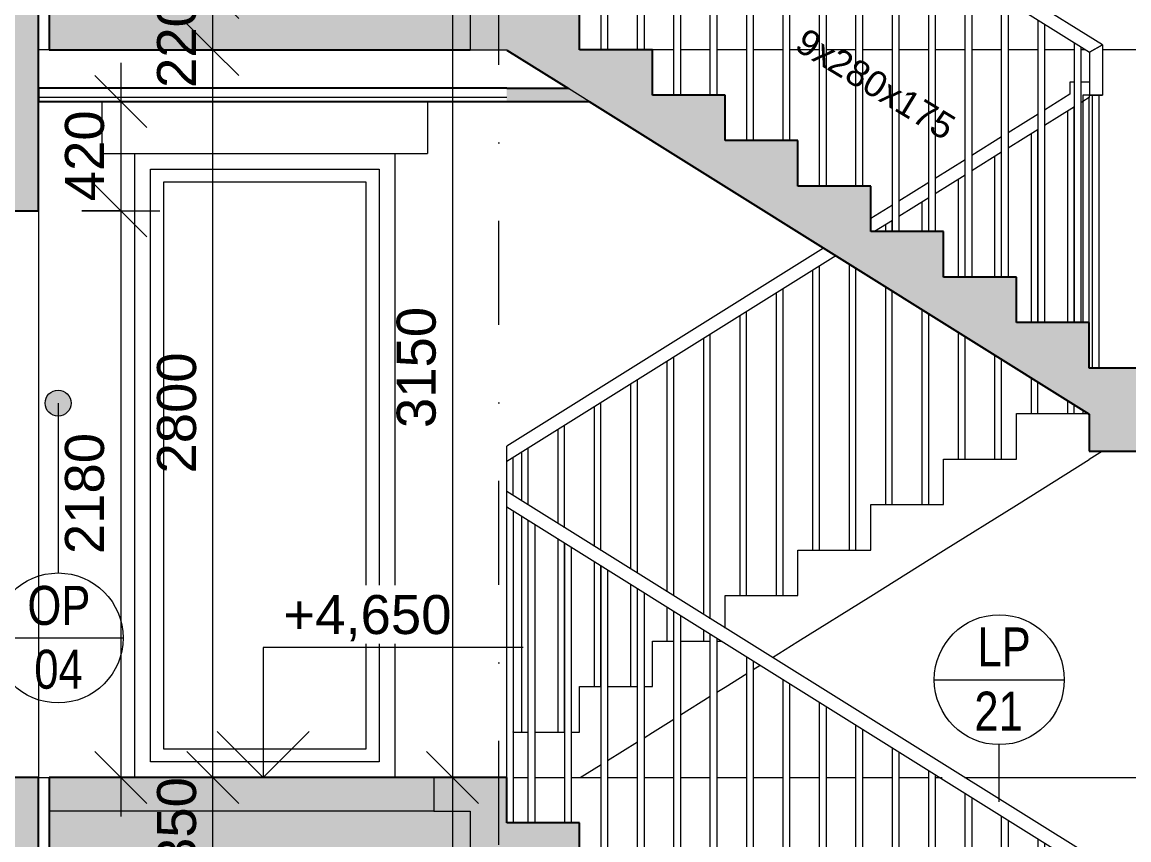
# Model space of a CAD drawing. Header units: millimetres. Extents: x 51291 to 245431, y -8645 to 72638.
# Drawn here: x 237477 to 241733, y 4410 to 7556 of the extents above; entities that cross this region are included whole.
import ezdxf

# ---------------------------------------------------------------- set-up
doc = ezdxf.new("R2010")
doc.units = ezdxf.units.MM
doc.linetypes.add('HA_DashDot_10mm-S3mm', pattern=[1000, 400, -300, 0, -300])
doc.linetypes.add('HA_Dot-S4mm', pattern=[400, 0, -400])
for name, color, linetype, lineweight in [('A-____-____-DIMS', 9, 'Continuous', 5), ('A-____-____-DIMS-100', 9, 'Continuous', 5), ('A-CLNG-____-MCUT', 9, 'Continuous', 25), ('A-DETL-____-OTLN', 9, 'Continuous', 25), ('A-DETL-____-THIN', 9, 'Continuous', 9), ('A-DETL-GENF-OTLN', 9, 'Continuous', 9), ('A-FLOR-____-MCUT', 9, 'Continuous', 25), ('A-FLOR-____-OTLN', 9, 'Continuous', 9), ('A-FLOR-____-PATT', 9, 'Continuous', 25), ('A-FLOR-HRAL-OTLN', 9, 'Continuous', 9), ('A-FLOR-LEVL-OTLN', 9, 'Continuous', 9), ('A-GENM-____-IDEN', 9, 'Continuous', 9), ('A-GENM-____-OTLN', 9, 'Continuous', 9), ('A-GLAZ-____-OTLN', 9, 'Continuous', 5), ('A-WALL-____-OTLN', 9, 'Continuous', 9), ('A-WALL-____-PATT', 9, 'Continuous', 25), ('G-____-____-DIMS', 9, 'Continuous', 5), ('G-____-____-TEXT', 9, 'Continuous', 5), ('I-WALL-____-MCUT', 9, 'Continuous', 25), ('I-WALL-____-OTLN', 9, 'Continuous', 9), ('S-GRID-____-OTLN', 9, 'Continuous', 5), ('S-STRS-____-MCUT', 9, 'Continuous', 25), ('S-STRS-____-OTLN', 9, 'Continuous', 9)]:
    doc.layers.add(name, color=color, linetype=linetype, lineweight=lineweight)
doc.styles.add('Arial_1', font='arial.ttf', dxfattribs={"height": 150})
doc.styles.add('Arial_2', font='arial.ttf', dxfattribs={"height": 100})
doc.styles.add('Arial_3', font='arial.ttf', dxfattribs={"width": 0.8, "height": 150})
doc.dimstyles.new('Inner_Dimensions', dxfattribs={"dimscale": 304.8, "dimtxt": 153.03891, "dimasz": 0.656168, "dimexe": 0.492126, "dimexo": 0.0625, "dimgap": 0.065617, "dimtad": 1, "dimdec": 0, "dimzin": 0, "dimdsep": 46, "dimtxsty": 'Arial_1', "dimblk1": 'OBLIQUE', "dimblk2": 'OBLIQUE', "dimsah": 1, "dimcen": 0.09, "dimdle": 0.492126, "dimazin": 0, "dimtfac": 1, "dimtdec": 4, "dimtix": 1, "dimtmove": 0, "dimatfit": 3, "dimfxl": 0.492126, "dimfxlon": 1, "dimtvp": 1, "dimtolj": 1, "dimtzin": 0, "dimlwd": 9, "dimlwe": 9, "dimarcsym": 2})
doc.dimstyles.new('Inner_Dimensions_2', dxfattribs={"dimscale": 304.8, "dimtxt": 153.03891, "dimasz": 0.656168, "dimexe": 0.492126, "dimexo": 0.0625, "dimgap": 0.065617, "dimtad": 1, "dimdec": 0, "dimzin": 0, "dimdsep": 46, "dimtxsty": 'Arial_1', "dimblk1": 'OBLIQUE', "dimblk2": 'OBLIQUE', "dimsah": 1, "dimcen": 0.09, "dimdle": 0.492126, "dimazin": 0, "dimtfac": 1, "dimtdec": 4, "dimtix": 1, "dimtmove": 2, "dimatfit": 3, "dimfxl": 0.492126, "dimfxlon": 1, "dimtvp": 1, "dimtolj": 1, "dimtzin": 0, "dimlwd": 9, "dimlwe": 9, "dimarcsym": 2})

# ---------------------------------------------------------------- blocks, each defined once
blk = doc.blocks.new('HA_WD_SinglePanel - 1000x2400-V100-ŘEZ H-H OBJEKT D')
at = {"layer": 'A-GLAZ-____-OTLN', "color": 50}
for p, q in [((6908.2, 6990), (7788.2, 6990)), ((6908.2, 4710), (6908.2, 6990)), ((7788.2, 6990), (7788.2, 4710)), ((6958.2, 6940), (6958.2, 4760)), ((7738.2, 6940), (6958.2, 6940)), ((7738.2, 4760), (7738.2, 6940)), ((6958.2, 4760), (7738.2, 4760)), ((7788.2, 4710), (6908.2, 4710))]:
    blk.add_line(p, q, dxfattribs=at)
blk = doc.blocks.new('Railing - 25mm-1973099-ŘEZ H-H OBJEKT D')
at = {"layer": 'A-FLOR-HRAL-OTLN', "color": 250}
for p, q in [((8361.1, 4475), (8361.1, 5639.2)), ((8386.1, 5623.6), (8386.1, 4475))]:
    blk.add_line(p, q, dxfattribs=at)
blk = doc.blocks.new('Railing - 25mm-1973097-ŘEZ H-H OBJEKT D')
at = {"layer": 'A-FLOR-HRAL-OTLN', "color": 250}
for p, q in [((8501.1, 4475), (8501.1, 5551.7)), ((8526.1, 5536.1), (8526.1, 4475))]:
    blk.add_line(p, q, dxfattribs=at)
blk = doc.blocks.new('Railing - 25mm-1973087-ŘEZ H-H OBJEKT D')
at = {"layer": 'A-FLOR-HRAL-OTLN', "color": 250}
for p, q in [((8278.2, 4650), (8278.2, 5691)), ((8303.2, 5675.4), (8303.2, 4475))]:
    blk.add_line(p, q, dxfattribs=at)
blk = doc.blocks.new('Railing - Railing-1395416-ŘEZ H-H OBJEKT D')
for name, p in [('Railing - 25mm-1973087-ŘEZ H-H OBJEKT D', (0, 0)), ('Railing - 25mm-1973099-ŘEZ H-H OBJEKT D', (0, 0)), ('Railing - 25mm-1973097-ŘEZ H-H OBJEKT D', (0, 0)), ('Railing - 25mm-1973099-ŘEZ H-H OBJEKT D', (280, -175)), ('Railing - 25mm-1973097-ŘEZ H-H OBJEKT D', (280, -175)), ('Railing - 25mm-1973099-ŘEZ H-H OBJEKT D', (560, -350)), ('Railing - 25mm-1973097-ŘEZ H-H OBJEKT D', (560, -350)), ('Railing - 25mm-1973099-ŘEZ H-H OBJEKT D', (840, -525)), ('Railing - 25mm-1973097-ŘEZ H-H OBJEKT D', (840, -525)), ('Railing - 25mm-1973099-ŘEZ H-H OBJEKT D', (1120, -700)), ('Railing - 25mm-1973097-ŘEZ H-H OBJEKT D', (1120, -700)), ('Railing - 25mm-1973099-ŘEZ H-H OBJEKT D', (1400, -875)), ('Railing - 25mm-1973097-ŘEZ H-H OBJEKT D', (1400, -875)), ('Railing - 25mm-1973099-ŘEZ H-H OBJEKT D', (1680, -1050)), ('Railing - 25mm-1973097-ŘEZ H-H OBJEKT D', (1680, -1050)), ('Railing - 25mm-1973099-ŘEZ H-H OBJEKT D', (1960, -1225))]:
    blk.add_blockref(name, p)
blk = doc.blocks.new('Top Rail Type - Top Rail_Internal_-1395432-ŘEZ H-H OBJEKT D')
at = {"layer": 'A-FLOR-HRAL-OTLN', "color": 250}
for p, q in [((8278.2, 5691), (8278.2, 5750)), ((10568.6, 4318.5), (8278.2, 5750)), ((8278.2, 5691), (10518.6, 4290.8)), ((10518.6, 4290.8), (10568.6, 4318.5)), ((10568.6, 4318.5), (10518.6, 4290.8)), ((10568.6, 4318.5), (10568.6, 4125)), ((10518.6, 4290.8), (10518.6, 4125)), ((10443.6, 4175), (10443.6, 4128.4)), ((10461.1, 4175), (10443.6, 4175)), ((10518.6, 4175), (10486.1, 4175)), ((10443.6, 4128.4), (10346.1, 4067.4)), ((10493.6, 4100.7), (10486.1, 4096)), ((10493.6, 4125), (10493.6, 4100.7)), ((10518.6, 4125), (10493.6, 4125)), ((10518.6, 4125), (10568.6, 4125)), ((10568.6, 4125), (10518.6, 4125)), ((10321.1, 4051.8), (10206.1, 3979.9)), ((10461.1, 4080.3), (10346.1, 4008.5)), ((10181.1, 3964.3), (10066.1, 3892.4)), ((10321.1, 3992.8), (10206.1, 3921)), ((10041.1, 3876.8), (9926.1, 3804.9)), ((10181.1, 3905.3), (10066.1, 3833.5)), ((9901.1, 3789.3), (9786.1, 3717.4)), ((10041.1, 3817.8), (9926.1, 3746)), ((9901.1, 3730.3), (9786.1, 3658.5)), ((9761.1, 3701.8), (9678.2, 3650)), ((9761.1, 3642.8), (9692.5, 3600)), ((9496.7, 3536.6), (8278.2, 2775)), ((9543.8, 3507.1), (8278.2, 2716)), ((8278.2, 2716), (8278.2, 2775))]:
    blk.add_line(p, q, dxfattribs=at)
blk = doc.blocks.new('Railing - 25mm-1973095-ŘEZ H-H OBJEKT D')
at = {"layer": 'A-FLOR-HRAL-OTLN', "color": 250}
for p, q in [((10435.7, 4123.4), (10435.7, 4125)), ((10438.2, 4125), (10435.7, 4125)), ((10435.7, 3250), (10435.7, 4064.5)), ((10460.7, 3250), (10460.7, 4080.1)), ((10435.7, 2900), (10435.7, 2949.7)), ((10460.7, 2900), (10460.7, 2934))]:
    blk.add_line(p, q, dxfattribs=at)
blk = doc.blocks.new('Railing - 25mm-1973091-ŘEZ H-H OBJEKT D')
at = {"layer": 'A-FLOR-HRAL-OTLN', "color": 250}
for p, q in [((10295.7, 3250), (10295.7, 3977)), ((10320.7, 3250), (10320.7, 3992.6)), ((10295.7, 2900), (10295.7, 3037.2)), ((10320.7, 2900), (10320.7, 3021.5))]:
    blk.add_line(p, q, dxfattribs=at)
blk = doc.blocks.new('Railing - 25mm-1973093-ŘEZ H-H OBJEKT D')
at = {"layer": 'A-FLOR-HRAL-OTLN', "color": 250}
for p, q in [((10155.7, 3425), (10155.7, 3889.5)), ((10180.7, 3425), (10180.7, 3905.1)), ((10155.7, 2725), (10155.7, 3124.7)), ((10180.7, 2725), (10180.7, 3109))]:
    blk.add_line(p, q, dxfattribs=at)
blk = doc.blocks.new('Railing - 25mm-V101-ŘEZ H-H OBJEKT D')
at = {"layer": 'A-FLOR-HRAL-OTLN', "color": 250}
for p, q in [((10015.7, 3425), (10015.7, 3802)), ((10040.7, 3425), (10040.7, 3817.6)), ((10015.7, 2725), (10015.7, 3212.2)), ((10040.7, 2725), (10040.7, 3196.5))]:
    blk.add_line(p, q, dxfattribs=at)
blk = doc.blocks.new('Railing - 25mm-V102-ŘEZ H-H OBJEKT D')
at = {"layer": 'A-FLOR-HRAL-OTLN', "color": 250}
for p, q in [((9875.7, 3600), (9875.7, 3714.5)), ((9900.7, 3600), (9900.7, 3730.1)), ((9875.7, 2550), (9875.7, 3299.7)), ((9900.7, 2550), (9900.7, 3284))]:
    blk.add_line(p, q, dxfattribs=at)
blk = doc.blocks.new('Railing - 25mm-V103-ŘEZ H-H OBJEKT D')
at = {"layer": 'A-FLOR-HRAL-OTLN', "color": 250}
for p, q in [((9735.7, 3600), (9735.7, 3627)), ((9760.7, 3600), (9760.7, 3642.6)), ((9735.7, 2550), (9735.7, 3387.2)), ((9760.7, 2550), (9760.7, 3371.5))]:
    blk.add_line(p, q, dxfattribs=at)
blk = doc.blocks.new('Railing - 25mm-V104-ŘEZ H-H OBJEKT D')
at = {"layer": 'A-FLOR-HRAL-OTLN', "color": 250}
for p, q in [((9595.7, 2375), (9595.7, 3474.7)), ((9620.7, 2375), (9620.7, 3459))]:
    blk.add_line(p, q, dxfattribs=at)
blk = doc.blocks.new('Railing - 25mm-V105-ŘEZ H-H OBJEKT D')
at = {"layer": 'A-FLOR-HRAL-OTLN', "color": 250}
for p, q in [((9455.7, 2375), (9455.7, 3452)), ((9480.7, 2375), (9480.7, 3467.6))]:
    blk.add_line(p, q, dxfattribs=at)
blk = doc.blocks.new('Railing - 25mm-V106-ŘEZ H-H OBJEKT D')
at = {"layer": 'A-FLOR-HRAL-OTLN', "color": 250}
for p, q in [((9315.7, 2200), (9315.7, 3364.5)), ((9340.7, 2200), (9340.7, 3380.1))]:
    blk.add_line(p, q, dxfattribs=at)
blk = doc.blocks.new('Railing - 25mm-V117-ŘEZ H-H OBJEKT D')
at = {"layer": 'A-FLOR-HRAL-OTLN', "color": 250}
for p, q in [((9060.7, 5260.9), (9060.7, 6355.1)), ((9035.7, 5276.6), (9035.7, 6339.5)), ((9035.7, 5175), (9035.7, 5217.6)), ((9060.7, 5175), (9060.7, 5202))]:
    blk.add_line(p, q, dxfattribs=at)
blk = doc.blocks.new('Railing - 25mm-V118-ŘEZ H-H OBJEKT D')
at = {"layer": 'A-FLOR-HRAL-OTLN', "color": 250}
for p, q in [((8920.7, 5348.4), (8920.7, 6267.6)), ((8895.7, 5364.1), (8895.7, 6252)), ((8895.7, 5175), (8895.7, 5305.1)), ((8920.7, 5175), (8920.7, 5289.5))]:
    blk.add_line(p, q, dxfattribs=at)
blk = doc.blocks.new('Railing - 25mm-V119-ŘEZ H-H OBJEKT D')
at = {"layer": 'A-FLOR-HRAL-OTLN', "color": 250}
for p, q in [((8780.7, 5435.9), (8780.7, 6180.1)), ((8755.7, 5451.6), (8755.7, 6164.5)), ((8755.7, 5000), (8755.7, 5392.6)), ((8780.7, 5000), (8780.7, 5377))]:
    blk.add_line(p, q, dxfattribs=at)
blk = doc.blocks.new('Railing - 25mm-V120-ŘEZ H-H OBJEKT D')
at = {"layer": 'A-FLOR-HRAL-OTLN', "color": 250}
for p, q in [((8640.7, 5523.4), (8640.7, 6092.6)), ((8615.7, 5539.1), (8615.7, 6077)), ((8615.7, 5000), (8615.7, 5480.1)), ((8640.7, 5000), (8640.7, 5464.5))]:
    blk.add_line(p, q, dxfattribs=at)
blk = doc.blocks.new('Railing - 25mm-V121-ŘEZ H-H OBJEKT D')
at = {"layer": 'A-FLOR-HRAL-OTLN', "color": 250}
for p, q in [((8500.7, 5610.9), (8500.7, 6005.1)), ((8475.7, 5626.6), (8475.7, 5989.5)), ((8475.7, 4825), (8475.7, 5567.6)), ((8500.7, 4825), (8500.7, 5552))]:
    blk.add_line(p, q, dxfattribs=at)
blk = doc.blocks.new('Railing - 25mm-V122-ŘEZ H-H OBJEKT D')
at = {"layer": 'A-FLOR-HRAL-OTLN', "color": 250}
for p, q in [((8360.7, 5698.4), (8360.7, 5917.6)), ((8335.7, 5714.1), (8335.7, 5902)), ((8335.7, 4825), (8335.7, 5655.1)), ((8360.7, 4825), (8360.7, 5639.5))]:
    blk.add_line(p, q, dxfattribs=at)
blk = doc.blocks.new('Railing - 25mm-1395469-ŘEZ H-H OBJEKT D')
at = {"layer": 'A-FLOR-HRAL-OTLN', "color": 250}
for p, q in [((10531.1, 3075), (10531.1, 4125)), ((10556.1, 3075), (10556.1, 4125))]:
    blk.add_line(p, q, dxfattribs=at)
blk = doc.blocks.new('Railing - 25mm-V123-ŘEZ H-H OBJEKT D')
at = {"layer": 'A-FLOR-HRAL-OTLN', "color": 250}
for p, q in [((8303.2, 5734.4), (8303.2, 5881.7)), ((8278.2, 5750), (8278.2, 5866))]:
    blk.add_line(p, q, dxfattribs=at)
blk = doc.blocks.new('Railing - Railing-1395504-ŘEZ H-H OBJEKT D')
for name, p in [('Railing - 25mm-1973099-ŘEZ H-H OBJEKT D', (280, 2975)), ('Railing - 25mm-1973097-ŘEZ H-H OBJEKT D', (280, 2975)), ('Railing - 25mm-1973099-ŘEZ H-H OBJEKT D', (560, 2800)), ('Railing - 25mm-1973097-ŘEZ H-H OBJEKT D', (560, 2800)), ('Railing - 25mm-1973099-ŘEZ H-H OBJEKT D', (840, 2625)), ('Railing - 25mm-1973097-ŘEZ H-H OBJEKT D', (840, 2625)), ('Railing - 25mm-1973099-ŘEZ H-H OBJEKT D', (1120, 2450)), ('Railing - 25mm-1973097-ŘEZ H-H OBJEKT D', (1120, 2450)), ('Railing - 25mm-1973099-ŘEZ H-H OBJEKT D', (1400, 2275)), ('Railing - 25mm-1973097-ŘEZ H-H OBJEKT D', (1400, 2275)), ('Railing - 25mm-1973099-ŘEZ H-H OBJEKT D', (1680, 2100)), ('Railing - 25mm-1973097-ŘEZ H-H OBJEKT D', (1680, 2100)), ('Railing - 25mm-1973099-ŘEZ H-H OBJEKT D', (1960, 1925)), ('Railing - 25mm-1973097-ŘEZ H-H OBJEKT D', (1960, 1925)), ('Railing - 25mm-1973095-ŘEZ H-H OBJEKT D', (0, 3150)), ('Railing - 25mm-1395469-ŘEZ H-H OBJEKT D', (0, 3150)), ('Railing - 25mm-1973091-ŘEZ H-H OBJEKT D', (0, 3150)), ('Railing - 25mm-1973093-ŘEZ H-H OBJEKT D', (0, 3150)), ('Railing - 25mm-V101-ŘEZ H-H OBJEKT D', (0, 3150)), ('Railing - 25mm-V102-ŘEZ H-H OBJEKT D', (0, 3150)), ('Railing - 25mm-V103-ŘEZ H-H OBJEKT D', (0, 3150)), ('Railing - 25mm-V105-ŘEZ H-H OBJEKT D', (0, 3150)), ('Railing - 25mm-V104-ŘEZ H-H OBJEKT D', (0, 3150)), ('Railing - 25mm-V106-ŘEZ H-H OBJEKT D', (0, 3150)), ('Railing - 25mm-V105-ŘEZ H-H OBJEKT D', (-280, 2975)), ('Railing - 25mm-V117-ŘEZ H-H OBJEKT D', (0, 0)), ('Railing - 25mm-V118-ŘEZ H-H OBJEKT D', (0, 0)), ('Railing - 25mm-V119-ŘEZ H-H OBJEKT D', (0, 0)), ('Railing - 25mm-V120-ŘEZ H-H OBJEKT D', (0, 0)), ('Railing - 25mm-V121-ŘEZ H-H OBJEKT D', (0, 0)), ('Railing - 25mm-V122-ŘEZ H-H OBJEKT D', (0, 0)), ('Railing - 25mm-V123-ŘEZ H-H OBJEKT D', (0, 0))]:
    blk.add_blockref(name, p)
blk = doc.blocks.new('Railing - 25mm-V124-ŘEZ H-H OBJEKT D')
at = {"layer": 'A-FLOR-HRAL-OTLN', "color": 250}
blk.add_line((8500.7, 4825), (8500.7, 4825.2), dxfattribs=at)
blk = doc.blocks.new('Railing - 25mm-V125-ŘEZ H-H OBJEKT D')
at = {"layer": 'A-FLOR-HRAL-OTLN', "color": 250}
blk.add_line((8360.7, 4825), (8360.7, 4825.2), dxfattribs=at)
blk = doc.blocks.new('Railing - 25mm-V115-ŘEZ H-H OBJEKT D')
at = {"layer": 'A-FLOR-HRAL-OTLN', "color": 250}
for p, q in [((10493.2, 4100.4), (10493.2, 3250)), ((10518.2, 3250), (10518.2, 4116)), ((10493.2, 2913.7), (10493.2, 2900))]:
    blk.add_line(p, q, dxfattribs=at)
blk = doc.blocks.new('Railing - 25mm-V126-ŘEZ H-H OBJEKT D')
at = {"layer": 'A-FLOR-HRAL-OTLN', "color": 250}
blk.add_line((8303.2, 4825), (8303.2, 4825.2), dxfattribs=at)
blk = doc.blocks.new('Railing - Railing-1395508-ŘEZ H-H OBJEKT D')
for name, p in [('Railing - 25mm-V115-ŘEZ H-H OBJEKT D', (0, 3150)), ('Railing - 25mm-V126-ŘEZ H-H OBJEKT D', (0, 0)), ('Railing - 25mm-V125-ŘEZ H-H OBJEKT D', (0, 0)), ('Railing - 25mm-V124-ŘEZ H-H OBJEKT D', (0, 0))]:
    blk.add_blockref(name, p)
blk = doc.blocks.new('Top Rail Type - Top Rail_Internal_-1395520-ŘEZ H-H OBJEKT D')
at = {"layer": 'A-FLOR-HRAL-OTLN', "color": 250}
for p, q in [((8352.8, 8900), (8227.8, 8900)), ((8227.8, 8900), (8227.8, 8850)), ((8352.8, 8853.4), (8352.8, 8900)), ((10568.6, 7468.5), (8352.8, 8853.4)), ((8227.8, 8850), (8302.8, 8850)), ((8302.8, 8850), (8302.8, 8825.7)), ((8302.8, 8825.7), (10518.6, 7440.8)), ((10518.6, 7440.8), (10568.6, 7468.5)), ((10568.6, 7468.5), (10518.6, 7440.8)), ((10568.6, 7468.5), (10568.6, 7275)), ((10518.6, 7440.8), (10518.6, 7275)), ((10443.6, 7325), (10443.6, 7278.4)), ((10461.1, 7325), (10443.6, 7325)), ((10518.6, 7325), (10486.1, 7325)), ((10443.6, 7278.4), (10346.1, 7217.4)), ((10493.6, 7250.7), (10486.1, 7246)), ((10493.6, 7275), (10493.6, 7250.7)), ((10518.6, 7275), (10493.6, 7275)), ((10518.6, 7275), (10568.6, 7275)), ((10568.6, 7275), (10518.6, 7275)), ((10321.1, 7201.8), (10206.1, 7129.9)), ((10461.1, 7230.3), (10346.1, 7158.5)), ((10181.1, 7114.3), (10066.1, 7042.4)), ((10321.1, 7142.8), (10206.1, 7071)), ((10041.1, 7026.8), (9926.1, 6954.9)), ((10181.1, 7055.3), (10066.1, 6983.5)), ((9901.1, 6939.3), (9786.1, 6867.4)), ((10041.1, 6967.8), (9926.1, 6896)), ((9761.1, 6851.8), (9678.2, 6800)), ((9901.1, 6880.3), (9786.1, 6808.5)), ((9761.1, 6792.8), (9692.5, 6750)), ((9496.7, 6686.6), (8278.2, 5925)), ((9543.8, 6657.1), (8278.2, 5866)), ((8278.2, 5866), (8278.2, 5925))]:
    blk.add_line(p, q, dxfattribs=at)
blk = doc.blocks.new('Top Rail Type - Top Rail_Internal_-1395537-ŘEZ H-H OBJEKT D')
at = {"layer": 'A-FLOR-HRAL-OTLN', "color": 250}
for p, q in [((10518.2, 7266), (10493.6, 7250.7)), ((10518.2, 7275), (10518.2, 7266))]:
    blk.add_line(p, q, dxfattribs=at)
blk = doc.blocks.new('TB_Porotherm KP7_1250mm - TB_Porotherm KP7_1250mm-1834965-ŘEZ H-H OBJEKT D')
at = {"layer": 'A-GENM-____-OTLN', "color": 250}
for p, q in [((6723.2, 3900), (6723.2, 4100)), ((7973.2, 4100), (7973.2, 3900)), ((6723.2, 3900), (7973.2, 3900))]:
    blk.add_line(p, q, dxfattribs=at)
blk = doc.blocks.new('185-01_OBJEKT D_Central_rvt-4-ŘEZ H-H OBJEKT D')
at = {"layer": 'A-FLOR-____-PATT', "lineweight": 9}
h = blk.add_hatch(color=254, dxfattribs=at)
h.paths.add_polyline_path([(12218.2, 7450), (12696.2, 7450), (12696.2, 7670), (12211, 7670), (12211, 7450), (12218.2, 7450)])
h.paths.add_polyline_path([(6518.2, 7450), (6518.2, 7450), (8138, 7450), (8138, 7670), (6518.2, 7670), (6518.2, 7632.6)])
h.paths.add_polyline_path([(4148.2, 7450), (4148.3, 7450), (4148.3, 7670), (3021.7, 7670), (3021.7, 7450), (4023.2, 7450)])
at = {"layer": 'A-FLOR-____-PATT', "lineweight": 5}
h = blk.add_hatch(color=7, dxfattribs=at)
h.paths.add_polyline_path([(12468.2, 4520), (12696.2, 4520), (12696.2, 4650), (12468.2, 4650), (12468.2, 4520)])
h.paths.add_polyline_path([(3021.7, 4520), (3898.2, 4520), (3898.2, 4650), (3021.7, 4650), (3021.7, 4532.4)])
h.paths.add_polyline_path([(6518.2, 4520), (6518.2, 4520), (7998, 4520), (7998, 4650), (6518.2, 4650), (6518.2, 4573.8)])
at = {"layer": 'A-FLOR-____-PATT', "lineweight": 9}
h = blk.add_hatch(color=254, dxfattribs=at)
h.paths.add_polyline_path([(6848.2, 4300), (8138, 4300), (8138, 4520), (6518.2, 4520), (6518.2, 4300), (6649.6, 4300)])
h.paths.add_polyline_path([(12218.2, 4300), (12696.2, 4300), (12696.2, 4520), (12218.2, 4520), (12218.2, 4300)])
h.paths.add_polyline_path([(3948.2, 4300), (4148.2, 4300), (4148.2, 4520), (3021.7, 4520), (3021.7, 4300), (3948, 4300)])
at = {"layer": 'A-WALL-____-PATT', "lineweight": 9}
h = blk.add_hatch(color=254, dxfattribs=at)
h.paths.add_polyline_path([(6298.2, 4520), (6298.2, 4520), (6298.2, 4650)])
h.paths.add_polyline_path([(6478.2, 4520), (6478.2, 4650), (6298.2, 4650), (6298.2, 4520)])
h.paths.add_polyline_path([(6298.2, 6830), (6478.2, 6830), (6478.2, 7670), (6298.2, 7670), (6298.2, 6830)])
h = blk.add_hatch(color=254, dxfattribs=at)
h.paths.add_polyline_path([(6478.2, 1370), (6478, 1500), (6298.2, 1500), (6298.2, 1370), (6478, 1370)])
h.paths.add_polyline_path([(6298.2, 3680), (6478.2, 3680), (6478.2, 4520), (6298.2, 4520), (6298.2, 3680)])
at = {"layer": 'S-STRS-____-OTLN', "lineweight": 5}
for points in [[(10518.2, 6048.1), (10518.2, 6400), (10238.2, 6400), (10238.2, 6575), (9958.2, 6575), (9958.2, 6750), (9678.2, 6750), (9678.2, 6925), (9398.2, 6925), (9398.2, 7100), (9118.2, 7100), (9118.2, 7275), (8838.2, 7275), (8838.2, 7450), (8558.2, 7450), (8558.2, 7625), (8278.2, 7625), (8278.2, 7448.1), (10373.1, 6138.8)], [(10518.2, 2898.1), (10518.2, 3250), (10238.2, 3250), (10238.2, 3425), (9958.2, 3425), (9958.2, 3600), (9678.2, 3600), (9678.2, 3775), (9398.2, 3775), (9398.2, 3950), (9118.2, 3950), (9118.2, 4125), (8838.2, 4125), (8838.2, 4300), (8558.2, 4300), (8558.2, 4475), (8278.2, 4475), (8278.2, 4298.1), (10435.4, 2949.8)]]:
    blk.add_hatch(color=256, dxfattribs=at).paths.add_polyline_path(points)
at = {"layer": 'A-CLNG-____-MCUT', "color": 10}
for p, q in [((8278.2, 7302), (6478.2, 7302)), ((6478.2, 7302), (6478.2, 7250)), ((8278.2, 7300), (8278.2, 7302)), ((6478.2, 7250), (8278.2, 7250))]:
    blk.add_line(p, q, dxfattribs=at)
at = {"layer": 'A-CLNG-____-MCUT', "color": 250, "lineweight": 9}
blk.add_line((8278.2, 7266), (6478.2, 7266), dxfattribs=at)
at = {"layer": 'A-FLOR-____-MCUT', "color": 10}
for p, q in [((6518.2, 7800), (6518.2, 7450)), ((6518.2, 7450), (8138, 7450)), ((7998, 4650), (6518.2, 4650)), ((6518.2, 4650), (6518.2, 4300))]:
    blk.add_line(p, q, dxfattribs=at)
at = {"layer": 'A-FLOR-____-MCUT', "color": 250, "lineweight": 9}
blk.add_line((7998, 4520), (6518.2, 4520), dxfattribs=at)
at = {"layer": 'A-FLOR-____-OTLN', "color": 250}
for p, q in [((6518.2, 7450), (6478.2, 7450)), ((8921.1, 7450), (8838.2, 7450)), ((9061.1, 7450), (8946.1, 7450)), ((9201.1, 7450), (9086.1, 7450)), ((9341.1, 7450), (9226.1, 7450)), ((9481.1, 7450), (9366.1, 7450)), ((9621.1, 7450), (9506.1, 7450)), ((9761.1, 7450), (9646.1, 7450)), ((9901.1, 7450), (9786.1, 7450)), ((10041.1, 7450), (9926.1, 7450)), ((10181.1, 7450), (10066.1, 7450)), ((10321.1, 7450), (10206.1, 7450)), ((10461.1, 7450), (10346.1, 7450)), ((10503.8, 7450), (10486.1, 7450)), ((12211, 7450), (10568.6, 7450)), ((6478.2, 4650), (6518.2, 4650)), ((8561.2, 4650), (8641.1, 4650)), ((8666.1, 4650), (8781.1, 4650)), ((8806.1, 4650), (8921.1, 4650)), ((8946.1, 4650), (9061.1, 4650)), ((9086.1, 4650), (9201.1, 4650)), ((9226.1, 4650), (9341.1, 4650)), ((9366.1, 4650), (9481.1, 4650)), ((9506.1, 4650), (9621.1, 4650)), ((9646.1, 4650), (9761.1, 4650)), ((9786.1, 4650), (9901.1, 4650)), ((9926.1, 4650), (9943.8, 4650)), ((10038.2, 4650), (12218.2, 4650))]:
    blk.add_line(p, q, dxfattribs=at)
at = {"layer": 'A-WALL-____-OTLN', "color": 250}
for p, q in [((6518.2, 7450), (6478.2, 7450)), ((6848.2, 4650), (6848.2, 7050)), ((6848.2, 7050), (7848.2, 7050)), ((7848.2, 7050), (7848.2, 4650)), ((6478.2, 4650), (6518.2, 4650)), ((8561.2, 4650), (8641.1, 4650)), ((8666.1, 4650), (8781.1, 4650)), ((8806.1, 4650), (8921.1, 4650)), ((8946.1, 4650), (9061.1, 4650)), ((9086.1, 4650), (9201.1, 4650)), ((9226.1, 4650), (9341.1, 4650)), ((9366.1, 4650), (9481.1, 4650)), ((9506.1, 4650), (9621.1, 4650)), ((9646.1, 4650), (9761.1, 4650)), ((9786.1, 4650), (9901.1, 4650)), ((9926.1, 4650), (9943.8, 4650)), ((10038.2, 4650), (12218.2, 4650))]:
    blk.add_line(p, q, dxfattribs=at)
at = {"layer": 'I-WALL-____-MCUT', "color": 10}
for p, q in [((6478.2, 6830), (6478.2, 7670)), ((6298.2, 6830), (6478.2, 6830)), ((6478.2, 4650), (6298.2, 4650)), ((6478.2, 4520), (6478.2, 4650)), ((6478.2, 3680), (6478.2, 4520))]:
    blk.add_line(p, q, dxfattribs=at)
at = {"layer": 'I-WALL-____-OTLN', "color": 250}
blk.add_line((6478.2, 6830), (6478.2, 4650), dxfattribs=at)
at = {"layer": 'S-STRS-____-MCUT', "color": 10}
for p, q in [((8558.2, 7450), (8558.2, 7625)), ((8278.2, 7450), (8278.2, 7448.1)), ((8278.2, 7448.1), (8515.2, 7300)), ((8838.2, 7450), (8558.2, 7450)), ((8838.2, 7275), (8838.2, 7450)), ((8595.2, 7250), (10518.2, 6048.1)), ((9118.2, 7275), (8838.2, 7275)), ((9118.2, 7100), (9118.2, 7275)), ((9398.2, 7100), (9118.2, 7100)), ((9398.2, 6925), (9398.2, 7100)), ((9678.2, 6925), (9398.2, 6925)), ((9678.2, 6750), (9678.2, 6925)), ((9958.2, 6750), (9678.2, 6750)), ((9958.2, 6575), (9958.2, 6750)), ((10238.2, 6575), (9958.2, 6575)), ((10238.2, 6400), (10238.2, 6575)), ((10518.2, 6400), (10238.2, 6400)), ((10518.2, 6225), (10518.2, 6400)), ((8558.2, 4475), (8278.2, 4475)), ((8558.2, 4300), (8558.2, 4475))]:
    blk.add_line(p, q, dxfattribs=at)
at = {"layer": 'S-STRS-____-OTLN', "color": 250}
for p, q in [((10238.2, 6050), (10515.2, 6050)), ((10238.2, 5875), (10238.2, 6050)), ((9958.2, 5875), (10238.2, 5875)), ((9958.2, 5700), (9958.2, 5875)), ((10238.2, 5698.1), (10518.2, 5873.1)), ((10569.2, 5905), (10518.2, 5873.1)), ((9678.2, 5700), (9958.2, 5700)), ((9678.2, 5525), (9678.2, 5700)), ((9958.2, 5523.1), (10238.2, 5698.1)), ((9398.2, 5525), (9678.2, 5525)), ((9398.2, 5350), (9398.2, 5525)), ((9678.2, 5348.1), (9958.2, 5523.1)), ((9118.2, 5350), (9398.2, 5350)), ((9118.2, 5225), (9118.2, 5350)), ((9398.2, 5173.1), (9678.2, 5348.1)), ((8838.2, 5175), (8921.1, 5175)), ((8838.2, 5000), (8838.2, 5175)), ((8946.1, 5175), (9061.1, 5175)), ((9086.1, 5175), (9103.8, 5175)), ((9299.7, 5111.6), (9398.2, 5173.1)), ((9226.1, 5065.6), (9252.5, 5082.1)), ((9118.2, 4998.1), (9201.1, 5049.9)), ((8558.2, 5000), (8641.1, 5000)), ((8558.2, 4825), (8558.2, 5000)), ((8666.1, 5000), (8781.1, 5000)), ((8806.1, 5000), (8838.2, 5000)), ((9086.1, 4978.1), (9118.2, 4998.1)), ((8946.1, 4890.6), (9061.1, 4962.4)), ((8838.2, 4823.1), (8921.1, 4874.9)), ((8303.2, 4825), (8361.1, 4825)), ((8386.1, 4825), (8501.1, 4825)), ((8526.1, 4825), (8558.2, 4825)), ((8806.1, 4803.1), (8838.2, 4823.1)), ((8666.1, 4715.6), (8781.1, 4787.4)), ((8561.2, 4650), (8641.1, 4699.9)), ((8303.2, 4650), (8361.1, 4650)), ((8386.1, 4650), (8501.1, 4650)), ((8526.1, 4650), (8558.2, 4650)), ((8558.2, 4650), (8561.2, 4650))]:
    blk.add_line(p, q, dxfattribs=at)
at = {"layer": 'A-FLOR-HRAL-OTLN', "color": 250, "lineweight": 9}
for name in ['Top Rail Type - Top Rail_Internal_-1395520-ŘEZ H-H OBJEKT D', 'Railing - Railing-1395504-ŘEZ H-H OBJEKT D', 'Railing - Railing-1395508-ŘEZ H-H OBJEKT D', 'Top Rail Type - Top Rail_Internal_-1395537-ŘEZ H-H OBJEKT D', 'Top Rail Type - Top Rail_Internal_-1395432-ŘEZ H-H OBJEKT D', 'Railing - Railing-1395416-ŘEZ H-H OBJEKT D']:
    blk.add_blockref(name, (0, 0), dxfattribs=at)
at = {"layer": 'A-GENM-____-OTLN', "color": 250, "lineweight": 9}
blk.add_blockref('TB_Porotherm KP7_1250mm - TB_Porotherm KP7_1250mm-1834965-ŘEZ H-H OBJEKT D', (0, 3150), dxfattribs=at)
at = {"layer": 'A-GLAZ-____-OTLN', "color": 250, "lineweight": 9}
blk.add_blockref('HA_WD_SinglePanel - 1000x2400-V100-ŘEZ H-H OBJEKT D', (0, 0), dxfattribs=at)
blk = doc.blocks.new('DIMBLOCK126-ŘEZ H-H OBJEKT D')
at = {"layer": 'A-____-____-DIMS-100', "lineweight": 9}
for p, q in [((238210.6, 4650), (238110.6, 4750)), ((238060.6, 4650), (238360.6, 4650)), ((238210.6, 4650), (238060.6, 4650)), ((238210.6, 4300), (238210.6, 4650)), ((238210.6, 4650), (238310.6, 4550)), ((238210.6, 4300), (238110.6, 4400)), ((238060.6, 4300), (238360.6, 4300)), ((238210.6, 4300), (238060.6, 4300)), ((238210.6, 4300), (238310.6, 4200))]:
    blk.add_line(p, q, dxfattribs=at)
at = {"layer": 'A-____-____-DIMS-100', "color": 0, "lineweight": 9, "insert": (237995.8, 4301.9), "char_height": 150, "width": 415.324, "attachment_point": 1, "rotation": 90, "line_spacing_factor": 0.941778, "style": 'Arial_1'}
blk.add_mtext('350', dxfattribs=at)
blk = doc.blocks.new('_Oblique')
at = {"color": 0, "linetype": 'ByBlock', "lineweight": -2}
blk.add_line((-0.5, -0.5), (0.5, 0.5), dxfattribs=at)
blk = doc.blocks.new('DIMBLOCK127-ŘEZ H-H OBJEKT D')
at = {"layer": 'A-____-____-DIMS-100', "lineweight": 9}
for p, q in [((238210.6, 7450), (238110.6, 7550)), ((238060.6, 7450), (238360.6, 7450)), ((238210.6, 7450), (238060.6, 7450)), ((238210.6, 4650), (238210.6, 7450)), ((238210.6, 7450), (238310.6, 7350)), ((238210.6, 4650), (238110.6, 4750)), ((238060.6, 4650), (238360.6, 4650)), ((238210.6, 4650), (238060.6, 4650)), ((238210.6, 4650), (238310.6, 4550))]:
    blk.add_line(p, q, dxfattribs=at)
at = {"layer": 'A-____-____-DIMS-100', "color": 0, "lineweight": 9, "insert": (237995.8, 5819.3), "char_height": 150, "width": 553.765, "attachment_point": 1, "rotation": 90, "line_spacing_factor": 0.941778, "style": 'Arial_1'}
blk.add_mtext('2800', dxfattribs=at)
blk = doc.blocks.new('DIMBLOCK128-ŘEZ H-H OBJEKT D')
at = {"layer": 'A-____-____-DIMS-100', "lineweight": 9}
for p, q in [((238210.6, 7670), (238110.6, 7770)), ((238060.6, 7670), (238360.6, 7670)), ((238210.6, 7670), (238060.6, 7670)), ((238210.6, 7450), (238210.6, 7670)), ((238210.6, 7670), (238310.6, 7570)), ((238210.6, 7450), (238110.6, 7550)), ((238060.6, 7450), (238360.6, 7450)), ((238210.6, 7450), (238060.6, 7450)), ((238210.6, 7450), (238310.6, 7350))]:
    blk.add_line(p, q, dxfattribs=at)
at = {"layer": 'A-____-____-DIMS-100', "color": 0, "lineweight": 9, "insert": (237995.8, 7302.7), "char_height": 150, "width": 415.324, "attachment_point": 1, "rotation": 90, "line_spacing_factor": 0.941778, "style": 'Arial_1'}
blk.add_mtext('220', dxfattribs=at)
blk = doc.blocks.new('Spot Elevations - Default-792506-ŘEZ H-H OBJEKT D')
at = {"layer": 'G-____-____-DIMS', "lineweight": 9}
for p, q in [((11965.5, 3575), (10965.5, 3575)), ((10965.5, 3575), (10965.5, 3075)), ((10788.7, 3251.8), (10965.5, 3075)), ((10965.5, 3075), (11142.2, 3251.8))]:
    blk.add_line(p, q, dxfattribs=at)
blk = doc.blocks.new('DIMBLOCK153-ŘEZ H-H OBJEKT D')
at = {"layer": 'A-____-____-DIMS-100', "lineweight": 9}
for p, q in [((239131.9, 7800), (239031.9, 7900)), ((239281.9, 7800), (238981.9, 7800)), ((239131.9, 7800), (239131.9, 4650)), ((239131.9, 7800), (239231.9, 7700)), ((239131.9, 7800), (239281.9, 7800)), ((239131.9, 4650), (239031.9, 4750)), ((239281.9, 4650), (238981.9, 4650)), ((239131.9, 4650), (239231.9, 4550)), ((239131.9, 4650), (239281.9, 4650))]:
    blk.add_line(p, q, dxfattribs=at)
at = {"layer": 'A-____-____-DIMS-100', "color": 0, "lineweight": 9, "insert": (238917.2, 5994.3), "char_height": 150, "width": 553.765, "attachment_point": 1, "rotation": 90, "line_spacing_factor": 0.941778, "style": 'Arial_1'}
blk.add_mtext('3150', dxfattribs=at)
blk = doc.blocks.new('DIMBLOCK154-ŘEZ H-H OBJEKT D')
at = {"layer": 'A-____-____-DIMS-100', "lineweight": 9}
for p, q in [((239131.9, 4650), (239031.9, 4750)), ((239281.9, 4650), (238981.9, 4650)), ((239131.9, 4650), (239131.9, 1500)), ((239131.9, 4650), (239231.9, 4550)), ((239131.9, 4650), (239281.9, 4650)), ((239131.9, 1500), (239031.9, 1600)), ((239281.9, 1500), (238981.9, 1500)), ((239131.9, 1500), (239231.9, 1400)), ((239131.9, 1500), (239281.9, 1500))]:
    blk.add_line(p, q, dxfattribs=at)
at = {"layer": 'A-____-____-DIMS-100', "color": 0, "lineweight": 9, "insert": (238917.2, 2844.3), "char_height": 150, "width": 553.765, "attachment_point": 1, "rotation": 90, "line_spacing_factor": 0.941778, "style": 'Arial_1'}
blk.add_mtext('3150', dxfattribs=at)
blk = doc.blocks.new('DIMBLOCK161-ŘEZ H-H OBJEKT D')
at = {"layer": 'A-____-____-DIMS-100', "lineweight": 9}
for p, q in [((237856.5, 7400), (237856.5, 6830)), ((237856.5, 7250), (237756.5, 7350)), ((238006.5, 7250), (237706.5, 7250)), ((237856.5, 7250), (237956.5, 7150)), ((237856.5, 7250), (238006.5, 7250)), ((237856.5, 6830), (237756.5, 6930)), ((237706.5, 6830), (238006.5, 6830)), ((237856.5, 6830), (237706.5, 6830)), ((237856.5, 6830), (237956.5, 6730))]:
    blk.add_line(p, q, dxfattribs=at)
at = {"layer": 'A-____-____-DIMS-100', "color": 0, "lineweight": 9, "insert": (237641.8, 6866.9), "char_height": 150, "width": 415.324, "attachment_point": 1, "rotation": 90, "line_spacing_factor": 0.941778, "style": 'Arial_1'}
blk.add_mtext('420', dxfattribs=at)
blk = doc.blocks.new('DIMBLOCK162-ŘEZ H-H OBJEKT D')
at = {"layer": 'A-____-____-DIMS-100', "lineweight": 9}
for p, q in [((237856.5, 6830), (237756.5, 6930)), ((237706.5, 6830), (238006.5, 6830)), ((237856.5, 6830), (237706.5, 6830)), ((237856.5, 6830), (237856.5, 4500)), ((237856.5, 6830), (237956.5, 6730)), ((237856.5, 4650), (237756.5, 4750)), ((238006.5, 4650), (237706.5, 4650)), ((237856.5, 4650), (237956.5, 4550)), ((237856.5, 4650), (238006.5, 4650))]:
    blk.add_line(p, q, dxfattribs=at)
at = {"layer": 'A-____-____-DIMS-100', "color": 0, "lineweight": 9, "insert": (237641.8, 5509.3), "char_height": 150, "width": 553.765, "attachment_point": 1, "rotation": 90, "line_spacing_factor": 0.941778, "style": 'Arial_1'}
blk.add_mtext('2180', dxfattribs=at)
blk = doc.blocks.new('HA_TAG_GM_Products - Generic-588599-ŘEZ H-H OBJEKT D')
at = {"layer": 'A-GENM-____-IDEN'}
blk.add_line((6303.2, 2031.3), (6803.2, 2031.3), dxfattribs=at)
blk.add_circle((6553.2, 2031.3), 250, dxfattribs=at)

msp = doc.modelspace()

# ---------------------------------------------------------------- hatches: boundary and pattern name
at = {"layer": 'A-DETL-GENF-OTLN'}
for color, points in [(254, [(239338.8, 7450), (239340.4, 7450), (239340.4, 7800), (239060.3, 7800), (239060.3, 7670), (239200.3, 7670), (239200.3, 7450)]), (255, [(239340.4, 7250), (239657.4, 7250), (239577.4, 7300), (239340.4, 7300), (239340.4, 7266)]), (254, [(241732.5, 5905), (242080.4, 5905), (242080.4, 6105), (241860.4, 6105), (241860.4, 6225), (241580.4, 6225), (241580.4, 5905)]), (254, [(239340.4, 4300), (239340.4, 4650), (239060.3, 4650), (239060.3, 4520), (239200.3, 4520), (239200.3, 4300)])]:
    msp.add_hatch(color=color, dxfattribs=at).paths.add_polyline_path(points)
at = {"layer": 'A-GENM-____-IDEN'}
h = msp.add_hatch(color=256, dxfattribs=at)
edge = h.paths.add_edge_path()
edge.add_arc((237615.4, 6090.2), 50, 0, 360)

# ---------------------------------------------------------------- linework, layer by layer
at = {"layer": 'A-DETL-____-OTLN'}
for p, q in [((239577.4, 7300), (239340.4, 7300)), ((239340.4, 7250), (239657.4, 7250)), ((241860.4, 6225), (241580.4, 6225)), ((241580.4, 6048.1), (241580.4, 5905)), ((241580.4, 5905), (242080.4, 5905)), ((239340.4, 4650), (239060.3, 4650)), ((239340.4, 4475), (239340.4, 4650))]:
    msp.add_line(p, q, dxfattribs=at)
at = {"layer": 'A-DETL-____-THIN'}
for p, q in [((239200.3, 7625), (239200.3, 7450)), ((239200.3, 7450), (239340.4, 7450)), ((239657.4, 7250), (239577.4, 7300)), ((240984.3, 5026.3), (241484.3, 5026.3)), ((241234.3, 4556.3), (241234.3, 4776.3)), ((239060.3, 4650), (239060.3, 4520)), ((239060.3, 4520), (239200.3, 4520)), ((239200.3, 4520), (239200.3, 4475)), ((239200.3, 4475), (239200.3, 4300))]:
    msp.add_line(p, q, dxfattribs=at)
msp.add_circle((241234.3, 5026.3), 250, dxfattribs=at)
at = {"layer": 'A-FLOR-LEVL-OTLN', "linetype": 'HA_Dot-S4mm', "lineweight": 5}
msp.add_line((233410.8, 4650), (244331, 4650), dxfattribs=at)
at = {"layer": 'A-GENM-____-IDEN'}
msp.add_line((237615.4, 6090.2), (237615.4, 5436.7), dxfattribs=at)
msp.add_circle((237615.4, 6090.2), 50, dxfattribs=at)
at = {"layer": 'S-GRID-____-OTLN', "linetype": 'HA_DashDot_10mm-S3mm', "lineweight": 9}
msp.add_line((239310.4, -4609.8), (239310.4, 15365.8), dxfattribs=at)

# ---------------------------------------------------------------- block references
at = {"lineweight": 5}
msp.add_blockref('185-01_OBJEKT D_Central_rvt-4-ŘEZ H-H OBJEKT D', (231062.2, 0), dxfattribs=at)
at = {"layer": 'A-GENM-____-IDEN'}
msp.add_blockref('HA_TAG_GM_Products - Generic-588599-ŘEZ H-H OBJEKT D', (231062.2, 3155.4), dxfattribs=at)
at = {"layer": 'G-____-____-DIMS', "lineweight": 9}
msp.add_blockref('Spot Elevations - Default-792506-ŘEZ H-H OBJEKT D', (227438.1, 1575), dxfattribs=at)

# ---------------------------------------------------------------- texts
at = {"layer": 'A-GENM-____-IDEN', "lineweight": 5, "char_height": 150, "attachment_point": 1, "style": 'Arial_3'}
for s, insert, width in [('OP', (237497.4, 5387), 295.021), ('04', (237523.8, 5141.5), 230.886)]:
    msp.add_mtext(s, dxfattribs=dict(at, insert=insert, width=width))
at = {"layer": 'G-____-____-TEXT', "color": 7, "lineweight": 9, "char_height": 100, "attachment_point": 1, "rotation": 328.6737, "style": 'Arial_2'}
for s, insert, width in [('9x', (240494, 7537.8), 176.371), ('280x175', (240618.3, 7462.2), 657.384)]:
    msp.add_mtext(s, dxfattribs=dict(at, insert=insert, width=width))
at = {"layer": 'G-____-____-TEXT', "color": 7, "lineweight": 9, "char_height": 150, "attachment_point": 1, "style": 'Arial_3'}
for s, insert, width in [('LP', (241150.3, 5227.3), 250.126), ('21', (241138.4, 4980.3), 230.886)]:
    msp.add_mtext(s, dxfattribs=dict(at, insert=insert, width=width))

# ---------------------------------------------------------------- dimensions: what is measured, and where the dimension line sits
at = {"layer": 'A-____-____-DIMS', "lineweight": 9}
dim = msp.add_linear_dim(base=(238210.6, 7670), p1=(238060.6, 7450), p2=(238060.6, 7670), angle=90, dimstyle='Inner_Dimensions_2', override={"dimpost": '<>', "dimfxl": 220}, dxfattribs=at)
dim.commit()
dim.dimension.update_dxf_attribs({"geometry": 'DIMBLOCK128-ŘEZ H-H OBJEKT D', "text_midpoint": (238095.8, 7510.3), "dimtype": 160, "text_rotation": 90})
for base, p1, p2, override, picture, middle in [((238210.6, 7450), (238060.6, 4650), (238060.6, 7450), {"dimpost": '<>', "dimfxl": 2800}, 'DIMBLOCK127-ŘEZ H-H OBJEKT D', (238114, 6050)), ((237856.5, 6830), (238006.5, 7250), (237706.5, 6830), {"dimpost": '<>', "dimfxl": 516.139516}, 'DIMBLOCK161-ŘEZ H-H OBJEKT D', (237759.9, 7040)), ((237856.5, 4650), (237706.5, 6830), (238006.5, 4650), {"dimpost": '<>', "dimfxl": 2200.545387}, 'DIMBLOCK162-ŘEZ H-H OBJEKT D', (237759.9, 5740)), ((238210.6, 4650), (238060.6, 4300), (238060.6, 4650), {"dimpost": '<>', "dimfxl": 350}, 'DIMBLOCK126-ŘEZ H-H OBJEKT D', (238113.9, 4475)), ((239131.9, 1500), (239281.9, 4650), (239281.9, 1500), {"dimpost": '<>', "dimfxl": 3150}, 'DIMBLOCK154-ŘEZ H-H OBJEKT D', (239035.3, 3075))]:
    dim = msp.add_linear_dim(base=base, p1=p1, p2=p2, angle=90, dimstyle='Inner_Dimensions', override=override, dxfattribs=at)
    dim.commit()
    dim.dimension.update_dxf_attribs({"geometry": picture, "text_midpoint": middle})

# ---------------------------------------------------------------- next in the draw order: texts
at = {"layer": 'G-____-____-DIMS', "lineweight": 9, "insert": (238481.4, 5351.8), "char_height": 150, "width": 773.133, "attachment_point": 1, "line_spacing_factor": 0.941778, "style": 'Arial_1', "bg_fill": 3, "box_fill_scale": 1.25, "bg_fill_color": 256, "bg_fill_true_color": 13158600, "bg_fill_transparency": 0}
msp.add_mtext('+4,650', dxfattribs=at)

# ---------------------------------------------------------------- next in the draw order: dimensions: what is measured, and where the dimension line sits
at = {"layer": 'A-____-____-DIMS', "lineweight": 9}
dim = msp.add_linear_dim(base=(239131.9, 4650), p1=(239281.9, 7800), p2=(239281.9, 4650), angle=90, dimstyle='Inner_Dimensions', override={"dimpost": '<>', "dimfxl": 3150}, dxfattribs=at)
dim.commit()
dim.dimension.update_dxf_attribs({"geometry": 'DIMBLOCK153-ŘEZ H-H OBJEKT D', "text_midpoint": (239035.3, 6225)})

doc.saveas('drawing.dxf')
